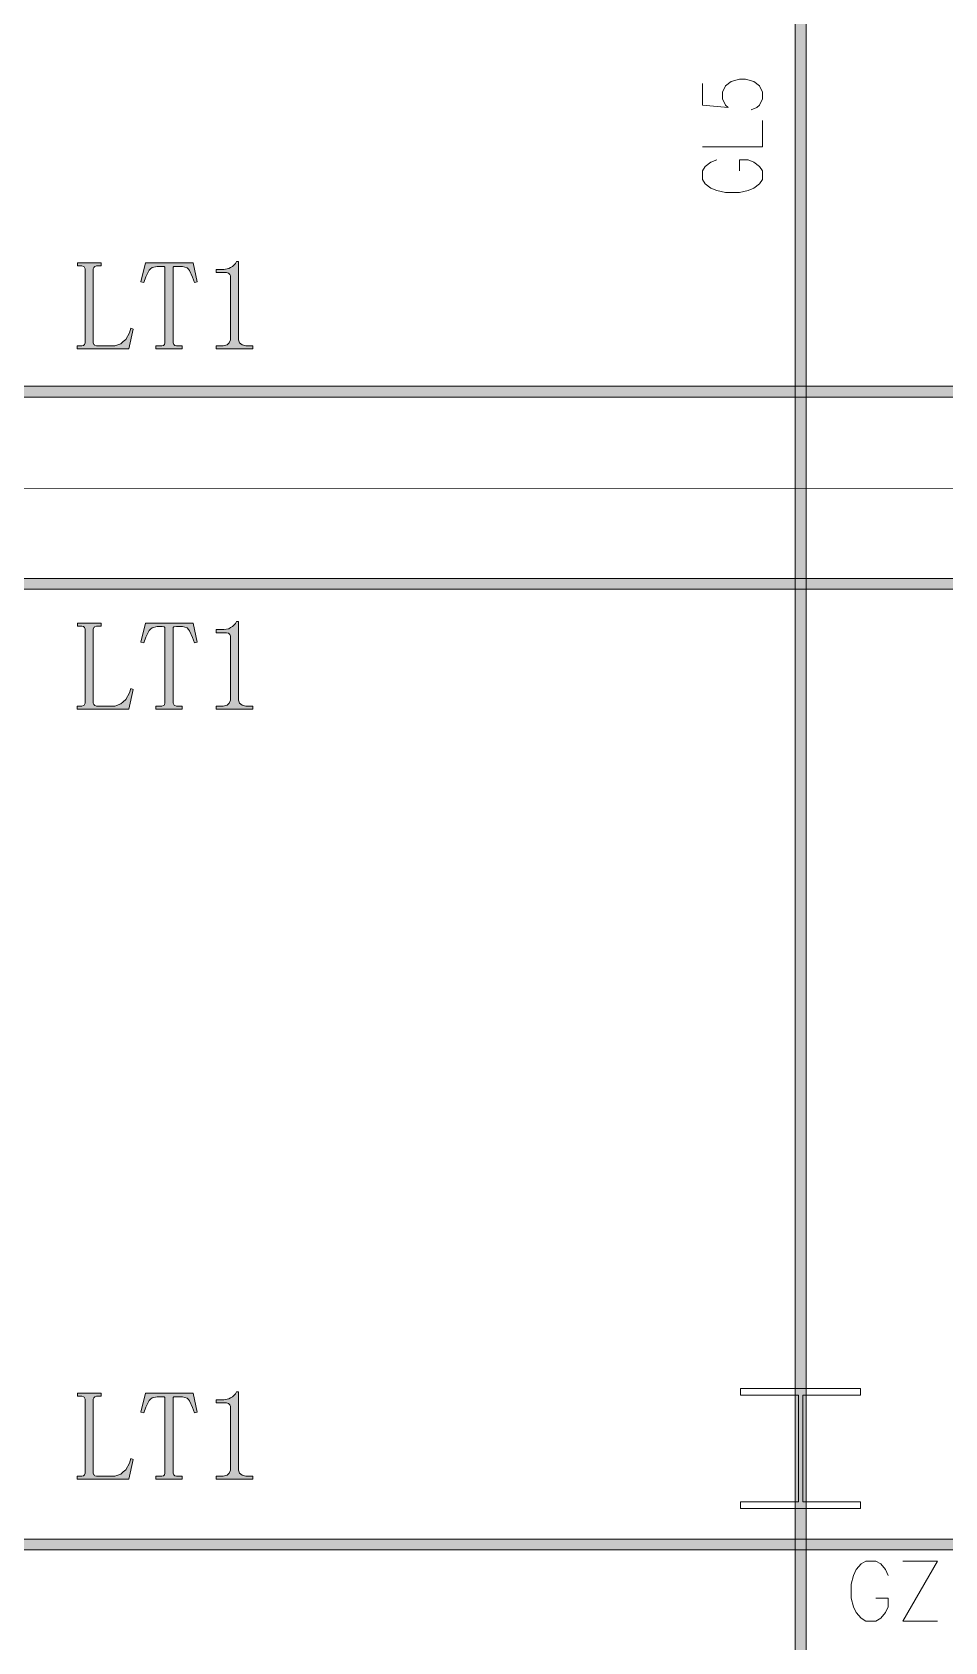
# Model space of a CAD drawing. Header units: millimetres. Extents: x 0 to 586, y 0 to 414.
# Drawn here: x 239.6 to 277.1, y 282.5 to 348.5 of the extents above; entities that cross this region are included whole.
import ezdxf

# ---------------------------------------------------------------- set-up
doc = ezdxf.new("R2010")
doc.units = ezdxf.units.MM

msp = doc.modelspace()

# ---------------------------------------------------------------- hatches: boundary and pattern name
h = msp.add_hatch(color=0)
h.dxf.hatch_style = 2
h.paths.add_polyline_path([(271.360194, 270.686389), (270.915694, 270.686389), (270.915694, 388.997472), (271.360194, 388.997472)])
h = msp.add_hatch(color=0)
h.dxf.hatch_style = 2
h.paths.add_polyline_path([(242.086694, 335.830333), (242.086694, 335.791528), (242.111389, 335.728028), (242.139611, 335.706861), (242.164306, 335.685694), (242.231333, 335.668056), (242.273667, 335.668056), (242.831056, 335.668056), (242.975694, 335.668056), (243.222639, 335.75625), (243.324944, 335.840917), (243.430778, 335.929111), (243.582472, 336.204278), (243.635389, 336.39125), (243.737694, 336.348917), (243.55425, 335.541056), (241.427, 335.541056), (241.427, 335.668056), (241.571639, 335.668056), (241.624556, 335.668056), (241.695111, 335.685694), (241.716278, 335.706861), (241.737444, 335.728028), (241.758611, 335.791528), (241.758611, 335.830333), (241.758611, 338.783083), (241.758611, 338.825417), (241.737444, 338.888917), (241.716278, 338.910083), (241.695111, 338.927722), (241.624556, 338.948889), (241.571639, 338.948889), (241.448167, 338.948889), (241.448167, 339.075889), (242.418306, 339.075889), (242.418306, 338.948889), (242.273667, 338.948889), (242.231333, 338.948889), (242.164306, 338.927722), (242.139611, 338.910083), (242.111389, 338.888917), (242.086694, 338.825417), (242.086694, 338.783083)])
h = msp.add_hatch(color=0)
h.dxf.hatch_style = 2
h.paths.add_polyline_path([(245.741472, 335.541056), (244.669028, 335.541056), (244.669028, 335.668056), (244.856, 335.668056), (244.905389, 335.668056), (244.979472, 335.685694), (245.000639, 335.706861), (245.018278, 335.728028), (245.039444, 335.791528), (245.039444, 335.830333), (245.039444, 338.723111), (245.039444, 338.807778), (245.028861, 338.8995), (245.018278, 338.910083), (245.007694, 338.920667), (244.926556, 338.93125), (244.856, 338.93125), (244.711361, 338.93125), (244.510278, 338.878333), (244.450306, 338.828944), (244.393861, 338.776028), (244.256278, 338.497333), (244.171611, 338.268028), (244.048139, 338.292722), (244.235111, 339.075889), (246.196556, 339.075889), (246.358833, 338.292722), (246.256528, 338.268028), (246.175389, 338.48675), (246.044861, 338.761917), (245.999, 338.818361), (245.953139, 338.874806), (245.762639, 338.93125), (245.618, 338.93125), (245.512167, 338.93125), (245.399278, 338.920667), (245.388694, 338.910083), (245.378111, 338.8995), (245.371056, 338.797194), (245.371056, 338.705472), (245.371056, 335.830333), (245.371056, 335.791528), (245.39575, 335.728028), (245.420444, 335.706861), (245.445139, 335.685694), (245.512167, 335.668056), (245.5545, 335.668056), (245.741472, 335.668056)])
h = msp.add_hatch(color=0)
h.dxf.hatch_style = 2
h.paths.add_polyline_path([(248.052167, 339.135861), (248.052167, 335.996139), (248.052167, 335.915), (248.105083, 335.791528), (248.158, 335.749194), (248.207389, 335.706861), (248.352028, 335.668056), (248.447278, 335.668056), (248.651889, 335.668056), (248.651889, 335.541056), (247.145528, 335.541056), (247.145528, 335.668056), (247.3325, 335.668056), (247.434806, 335.668056), (247.5865, 335.706861), (247.632361, 335.749194), (247.678222, 335.791528), (247.724083, 335.915), (247.724083, 335.996139), (247.724083, 338.493806), (247.724083, 338.536139), (247.699389, 338.603167), (247.671167, 338.627861), (247.646472, 338.652556), (247.568861, 338.680778), (247.519472, 338.680778), (247.145528, 338.680778), (247.145528, 338.80425), (247.3325, 338.80425), (247.455972, 338.80425), (247.657056, 338.846583), (247.734667, 338.888917), (247.812278, 338.927722), (247.928694, 339.051194), (247.971028, 339.135861)])
h = msp.add_hatch(color=0)
h.dxf.hatch_style = 2
h.paths.add_polyline_path([(300.714833, 334.01), (300.714833, 333.5655), (64.096194, 333.5655), (64.096194, 334.01)])
h = msp.add_hatch(color=0)
h.dxf.hatch_style = 2
h.paths.add_polyline_path([(300.714833, 326.121889), (300.714833, 325.677389), (64.096194, 325.677389), (64.096194, 326.121889)])
h = msp.add_hatch(color=0)
h.dxf.hatch_style = 2
h.paths.add_polyline_path([(242.086694, 321.045417), (242.086694, 321.003083), (242.111389, 320.943111), (242.139611, 320.921944), (242.164306, 320.900778), (242.231333, 320.879611), (242.273667, 320.879611), (242.831056, 320.879611), (242.975694, 320.879611), (243.222639, 320.967806), (243.324944, 321.056), (243.430778, 321.144194), (243.582472, 321.419361), (243.635389, 321.602806), (243.737694, 321.564), (243.55425, 320.752611), (241.427, 320.752611), (241.427, 320.879611), (241.571639, 320.879611), (241.624556, 320.879611), (241.695111, 320.900778), (241.716278, 320.921944), (241.737444, 320.943111), (241.758611, 321.003083), (241.758611, 321.045417), (241.758611, 323.998167), (241.758611, 324.0405), (241.737444, 324.100472), (241.716278, 324.121639), (241.695111, 324.142806), (241.624556, 324.163972), (241.571639, 324.163972), (241.448167, 324.163972), (241.448167, 324.287444), (242.418306, 324.287444), (242.418306, 324.163972), (242.273667, 324.163972), (242.231333, 324.163972), (242.164306, 324.142806), (242.139611, 324.121639), (242.111389, 324.100472), (242.086694, 324.0405), (242.086694, 323.998167)])
h = msp.add_hatch(color=0)
h.dxf.hatch_style = 2
h.paths.add_polyline_path([(245.741472, 320.752611), (244.669028, 320.752611), (244.669028, 320.879611), (244.856, 320.879611), (244.905389, 320.879611), (244.979472, 320.900778), (245.000639, 320.921944), (245.018278, 320.943111), (245.039444, 321.003083), (245.039444, 321.045417), (245.039444, 323.938194), (245.039444, 324.019333), (245.028861, 324.114583), (245.018278, 324.125167), (245.007694, 324.132222), (244.926556, 324.142806), (244.856, 324.142806), (244.711361, 324.142806), (244.510278, 324.093417), (244.450306, 324.0405), (244.393861, 323.987583), (244.256278, 323.708889), (244.171611, 323.483111), (244.048139, 323.504278), (244.235111, 324.287444), (246.196556, 324.287444), (246.358833, 323.504278), (246.256528, 323.483111), (246.175389, 323.698306), (246.044861, 323.973472), (245.999, 324.029917), (245.953139, 324.086361), (245.762639, 324.142806), (245.618, 324.142806), (245.512167, 324.142806), (245.399278, 324.132222), (245.388694, 324.125167), (245.378111, 324.114583), (245.371056, 324.00875), (245.371056, 323.917028), (245.371056, 321.045417), (245.371056, 321.003083), (245.39575, 320.943111), (245.420444, 320.921944), (245.445139, 320.900778), (245.512167, 320.879611), (245.5545, 320.879611), (245.741472, 320.879611)])
h = msp.add_hatch(color=0)
h.dxf.hatch_style = 2
h.paths.add_polyline_path([(248.052167, 324.347417), (248.052167, 321.211222), (248.052167, 321.126556), (248.105083, 321.003083), (248.158, 320.96075), (248.207389, 320.921944), (248.352028, 320.879611), (248.447278, 320.879611), (248.651889, 320.879611), (248.651889, 320.752611), (247.145528, 320.752611), (247.145528, 320.879611), (247.3325, 320.879611), (247.434806, 320.879611), (247.5865, 320.921944), (247.632361, 320.96075), (247.678222, 321.003083), (247.724083, 321.126556), (247.724083, 321.211222), (247.724083, 323.708889), (247.724083, 323.747694), (247.699389, 323.814722), (247.671167, 323.842944), (247.646472, 323.867639), (247.568861, 323.892333), (247.519472, 323.892333), (247.145528, 323.892333), (247.145528, 324.019333), (247.3325, 324.019333), (247.455972, 324.019333), (247.657056, 324.058139), (247.734667, 324.100472), (247.812278, 324.142806), (247.928694, 324.266278), (247.971028, 324.347417)])
h = msp.add_hatch(color=0)
h.dxf.hatch_style = 2
h.paths.add_polyline_path([(248.052167, 292.731472), (248.052167, 289.595278), (248.052167, 289.510611), (248.105083, 289.387139), (248.158, 289.348333), (248.207389, 289.306), (248.352028, 289.263667), (248.447278, 289.263667), (248.651889, 289.263667), (248.651889, 289.140194), (247.145528, 289.140194), (247.145528, 289.263667), (247.3325, 289.263667), (247.434806, 289.263667), (247.5865, 289.306), (247.632361, 289.348333), (247.678222, 289.387139), (247.724083, 289.510611), (247.724083, 289.595278), (247.724083, 292.092944), (247.724083, 292.13175), (247.699389, 292.198778), (247.671167, 292.227), (247.646472, 292.251694), (247.568861, 292.276389), (247.519472, 292.276389), (247.145528, 292.276389), (247.145528, 292.403389), (247.3325, 292.403389), (247.455972, 292.403389), (247.657056, 292.445722), (247.734667, 292.484528), (247.812278, 292.526861), (247.928694, 292.650333), (247.971028, 292.731472)])
h = msp.add_hatch(color=0)
h.dxf.hatch_style = 2
h.paths.add_polyline_path([(242.086694, 289.429472), (242.086694, 289.387139), (242.111389, 289.327167), (242.139611, 289.306), (242.164306, 289.284833), (242.231333, 289.263667), (242.273667, 289.263667), (242.831056, 289.263667), (242.975694, 289.263667), (243.222639, 289.351861), (243.324944, 289.440056), (243.430778, 289.52825), (243.582472, 289.803417), (243.635389, 289.990389), (243.737694, 289.948056), (243.55425, 289.140194), (241.427, 289.140194), (241.427, 289.263667), (241.571639, 289.263667), (241.624556, 289.263667), (241.695111, 289.284833), (241.716278, 289.306), (241.737444, 289.327167), (241.758611, 289.387139), (241.758611, 289.429472), (241.758611, 292.382222), (241.758611, 292.424556), (241.737444, 292.484528), (241.716278, 292.505694), (241.695111, 292.526861), (241.624556, 292.548028), (241.571639, 292.548028), (241.448167, 292.548028), (241.448167, 292.6715), (242.418306, 292.6715), (242.418306, 292.548028), (242.273667, 292.548028), (242.231333, 292.548028), (242.164306, 292.526861), (242.139611, 292.505694), (242.111389, 292.484528), (242.086694, 292.424556), (242.086694, 292.382222)])
h = msp.add_hatch(color=0)
h.dxf.hatch_style = 2
h.paths.add_polyline_path([(245.741472, 289.140194), (244.669028, 289.140194), (244.669028, 289.263667), (244.856, 289.263667), (244.905389, 289.263667), (244.979472, 289.284833), (245.000639, 289.306), (245.018278, 289.327167), (245.039444, 289.387139), (245.039444, 289.429472), (245.039444, 292.32225), (245.039444, 292.403389), (245.028861, 292.498639), (245.018278, 292.509222), (245.007694, 292.519806), (244.926556, 292.530389), (244.856, 292.530389), (244.711361, 292.530389), (244.510278, 292.477472), (244.450306, 292.424556), (244.393861, 292.375167), (244.256278, 292.092944), (244.171611, 291.867167), (244.048139, 291.888333), (244.235111, 292.6715), (246.196556, 292.6715), (246.358833, 291.888333), (246.256528, 291.867167), (246.175389, 292.085889), (246.044861, 292.357528), (245.999, 292.413972), (245.953139, 292.470417), (245.762639, 292.530389), (245.618, 292.530389), (245.512167, 292.530389), (245.399278, 292.519806), (245.388694, 292.509222), (245.378111, 292.498639), (245.371056, 292.396333), (245.371056, 292.301083), (245.371056, 289.429472), (245.371056, 289.387139), (245.39575, 289.327167), (245.420444, 289.306), (245.445139, 289.284833), (245.512167, 289.263667), (245.5545, 289.263667), (245.741472, 289.263667)])
h = msp.add_hatch(color=0)
h.dxf.hatch_style = 2
h.paths.add_polyline_path([(300.714833, 286.684861), (300.714833, 286.240361), (64.096194, 286.240361), (64.096194, 286.684861)])

# ---------------------------------------------------------------- linework, layer by layer
at = {"color": 0, "lineweight": 0}
for points in [[(271.360194, 270.686389), (270.915694, 270.686389), (270.915694, 388.997472), (271.360194, 388.997472)], [(242.086694, 335.830333), (242.086694, 335.791528), (242.111389, 335.728028), (242.139611, 335.706861), (242.164306, 335.685694), (242.231333, 335.668056), (242.273667, 335.668056), (242.831056, 335.668056), (242.975694, 335.668056), (243.222639, 335.75625), (243.324944, 335.840917), (243.430778, 335.929111), (243.582472, 336.204278), (243.635389, 336.39125), (243.737694, 336.348917), (243.55425, 335.541056), (241.427, 335.541056), (241.427, 335.668056), (241.571639, 335.668056), (241.624556, 335.668056), (241.695111, 335.685694), (241.716278, 335.706861), (241.737444, 335.728028), (241.758611, 335.791528), (241.758611, 335.830333), (241.758611, 338.783083), (241.758611, 338.825417), (241.737444, 338.888917), (241.716278, 338.910083), (241.695111, 338.927722), (241.624556, 338.948889), (241.571639, 338.948889), (241.448167, 338.948889), (241.448167, 339.075889), (242.418306, 339.075889), (242.418306, 338.948889), (242.273667, 338.948889), (242.231333, 338.948889), (242.164306, 338.927722), (242.139611, 338.910083), (242.111389, 338.888917), (242.086694, 338.825417), (242.086694, 338.783083)], [(245.741472, 335.541056), (244.669028, 335.541056), (244.669028, 335.668056), (244.856, 335.668056), (244.905389, 335.668056), (244.979472, 335.685694), (245.000639, 335.706861), (245.018278, 335.728028), (245.039444, 335.791528), (245.039444, 335.830333), (245.039444, 338.723111), (245.039444, 338.807778), (245.028861, 338.8995), (245.018278, 338.910083), (245.007694, 338.920667), (244.926556, 338.93125), (244.856, 338.93125), (244.711361, 338.93125), (244.510278, 338.878333), (244.450306, 338.828944), (244.393861, 338.776028), (244.256278, 338.497333), (244.171611, 338.268028), (244.048139, 338.292722), (244.235111, 339.075889), (246.196556, 339.075889), (246.358833, 338.292722), (246.256528, 338.268028), (246.175389, 338.48675), (246.044861, 338.761917), (245.999, 338.818361), (245.953139, 338.874806), (245.762639, 338.93125), (245.618, 338.93125), (245.512167, 338.93125), (245.399278, 338.920667), (245.388694, 338.910083), (245.378111, 338.8995), (245.371056, 338.797194), (245.371056, 338.705472), (245.371056, 335.830333), (245.371056, 335.791528), (245.39575, 335.728028), (245.420444, 335.706861), (245.445139, 335.685694), (245.512167, 335.668056), (245.5545, 335.668056), (245.741472, 335.668056)], [(248.052167, 339.135861), (248.052167, 335.996139), (248.052167, 335.915), (248.105083, 335.791528), (248.158, 335.749194), (248.207389, 335.706861), (248.352028, 335.668056), (248.447278, 335.668056), (248.651889, 335.668056), (248.651889, 335.541056), (247.145528, 335.541056), (247.145528, 335.668056), (247.3325, 335.668056), (247.434806, 335.668056), (247.5865, 335.706861), (247.632361, 335.749194), (247.678222, 335.791528), (247.724083, 335.915), (247.724083, 335.996139), (247.724083, 338.493806), (247.724083, 338.536139), (247.699389, 338.603167), (247.671167, 338.627861), (247.646472, 338.652556), (247.568861, 338.680778), (247.519472, 338.680778), (247.145528, 338.680778), (247.145528, 338.80425), (247.3325, 338.80425), (247.455972, 338.80425), (247.657056, 338.846583), (247.734667, 338.888917), (247.812278, 338.927722), (247.928694, 339.051194), (247.971028, 339.135861)], [(300.714833, 334.01), (300.714833, 333.5655), (64.096194, 333.5655), (64.096194, 334.01)], [(300.714833, 326.121889), (300.714833, 325.677389), (64.096194, 325.677389), (64.096194, 326.121889)], [(242.086694, 321.045417), (242.086694, 321.003083), (242.111389, 320.943111), (242.139611, 320.921944), (242.164306, 320.900778), (242.231333, 320.879611), (242.273667, 320.879611), (242.831056, 320.879611), (242.975694, 320.879611), (243.222639, 320.967806), (243.324944, 321.056), (243.430778, 321.144194), (243.582472, 321.419361), (243.635389, 321.602806), (243.737694, 321.564), (243.55425, 320.752611), (241.427, 320.752611), (241.427, 320.879611), (241.571639, 320.879611), (241.624556, 320.879611), (241.695111, 320.900778), (241.716278, 320.921944), (241.737444, 320.943111), (241.758611, 321.003083), (241.758611, 321.045417), (241.758611, 323.998167), (241.758611, 324.0405), (241.737444, 324.100472), (241.716278, 324.121639), (241.695111, 324.142806), (241.624556, 324.163972), (241.571639, 324.163972), (241.448167, 324.163972), (241.448167, 324.287444), (242.418306, 324.287444), (242.418306, 324.163972), (242.273667, 324.163972), (242.231333, 324.163972), (242.164306, 324.142806), (242.139611, 324.121639), (242.111389, 324.100472), (242.086694, 324.0405), (242.086694, 323.998167)], [(245.741472, 320.752611), (244.669028, 320.752611), (244.669028, 320.879611), (244.856, 320.879611), (244.905389, 320.879611), (244.979472, 320.900778), (245.000639, 320.921944), (245.018278, 320.943111), (245.039444, 321.003083), (245.039444, 321.045417), (245.039444, 323.938194), (245.039444, 324.019333), (245.028861, 324.114583), (245.018278, 324.125167), (245.007694, 324.132222), (244.926556, 324.142806), (244.856, 324.142806), (244.711361, 324.142806), (244.510278, 324.093417), (244.450306, 324.0405), (244.393861, 323.987583), (244.256278, 323.708889), (244.171611, 323.483111), (244.048139, 323.504278), (244.235111, 324.287444), (246.196556, 324.287444), (246.358833, 323.504278), (246.256528, 323.483111), (246.175389, 323.698306), (246.044861, 323.973472), (245.999, 324.029917), (245.953139, 324.086361), (245.762639, 324.142806), (245.618, 324.142806), (245.512167, 324.142806), (245.399278, 324.132222), (245.388694, 324.125167), (245.378111, 324.114583), (245.371056, 324.00875), (245.371056, 323.917028), (245.371056, 321.045417), (245.371056, 321.003083), (245.39575, 320.943111), (245.420444, 320.921944), (245.445139, 320.900778), (245.512167, 320.879611), (245.5545, 320.879611), (245.741472, 320.879611)], [(248.052167, 324.347417), (248.052167, 321.211222), (248.052167, 321.126556), (248.105083, 321.003083), (248.158, 320.96075), (248.207389, 320.921944), (248.352028, 320.879611), (248.447278, 320.879611), (248.651889, 320.879611), (248.651889, 320.752611), (247.145528, 320.752611), (247.145528, 320.879611), (247.3325, 320.879611), (247.434806, 320.879611), (247.5865, 320.921944), (247.632361, 320.96075), (247.678222, 321.003083), (247.724083, 321.126556), (247.724083, 321.211222), (247.724083, 323.708889), (247.724083, 323.747694), (247.699389, 323.814722), (247.671167, 323.842944), (247.646472, 323.867639), (247.568861, 323.892333), (247.519472, 323.892333), (247.145528, 323.892333), (247.145528, 324.019333), (247.3325, 324.019333), (247.455972, 324.019333), (247.657056, 324.058139), (247.734667, 324.100472), (247.812278, 324.142806), (247.928694, 324.266278), (247.971028, 324.347417)], [(248.052167, 292.731472), (248.052167, 289.595278), (248.052167, 289.510611), (248.105083, 289.387139), (248.158, 289.348333), (248.207389, 289.306), (248.352028, 289.263667), (248.447278, 289.263667), (248.651889, 289.263667), (248.651889, 289.140194), (247.145528, 289.140194), (247.145528, 289.263667), (247.3325, 289.263667), (247.434806, 289.263667), (247.5865, 289.306), (247.632361, 289.348333), (247.678222, 289.387139), (247.724083, 289.510611), (247.724083, 289.595278), (247.724083, 292.092944), (247.724083, 292.13175), (247.699389, 292.198778), (247.671167, 292.227), (247.646472, 292.251694), (247.568861, 292.276389), (247.519472, 292.276389), (247.145528, 292.276389), (247.145528, 292.403389), (247.3325, 292.403389), (247.455972, 292.403389), (247.657056, 292.445722), (247.734667, 292.484528), (247.812278, 292.526861), (247.928694, 292.650333), (247.971028, 292.731472)], [(242.086694, 289.429472), (242.086694, 289.387139), (242.111389, 289.327167), (242.139611, 289.306), (242.164306, 289.284833), (242.231333, 289.263667), (242.273667, 289.263667), (242.831056, 289.263667), (242.975694, 289.263667), (243.222639, 289.351861), (243.324944, 289.440056), (243.430778, 289.52825), (243.582472, 289.803417), (243.635389, 289.990389), (243.737694, 289.948056), (243.55425, 289.140194), (241.427, 289.140194), (241.427, 289.263667), (241.571639, 289.263667), (241.624556, 289.263667), (241.695111, 289.284833), (241.716278, 289.306), (241.737444, 289.327167), (241.758611, 289.387139), (241.758611, 289.429472), (241.758611, 292.382222), (241.758611, 292.424556), (241.737444, 292.484528), (241.716278, 292.505694), (241.695111, 292.526861), (241.624556, 292.548028), (241.571639, 292.548028), (241.448167, 292.548028), (241.448167, 292.6715), (242.418306, 292.6715), (242.418306, 292.548028), (242.273667, 292.548028), (242.231333, 292.548028), (242.164306, 292.526861), (242.139611, 292.505694), (242.111389, 292.484528), (242.086694, 292.424556), (242.086694, 292.382222)], [(245.741472, 289.140194), (244.669028, 289.140194), (244.669028, 289.263667), (244.856, 289.263667), (244.905389, 289.263667), (244.979472, 289.284833), (245.000639, 289.306), (245.018278, 289.327167), (245.039444, 289.387139), (245.039444, 289.429472), (245.039444, 292.32225), (245.039444, 292.403389), (245.028861, 292.498639), (245.018278, 292.509222), (245.007694, 292.519806), (244.926556, 292.530389), (244.856, 292.530389), (244.711361, 292.530389), (244.510278, 292.477472), (244.450306, 292.424556), (244.393861, 292.375167), (244.256278, 292.092944), (244.171611, 291.867167), (244.048139, 291.888333), (244.235111, 292.6715), (246.196556, 292.6715), (246.358833, 291.888333), (246.256528, 291.867167), (246.175389, 292.085889), (246.044861, 292.357528), (245.999, 292.413972), (245.953139, 292.470417), (245.762639, 292.530389), (245.618, 292.530389), (245.512167, 292.530389), (245.399278, 292.519806), (245.388694, 292.509222), (245.378111, 292.498639), (245.371056, 292.396333), (245.371056, 292.301083), (245.371056, 289.429472), (245.371056, 289.387139), (245.39575, 289.327167), (245.420444, 289.306), (245.445139, 289.284833), (245.512167, 289.263667), (245.5545, 289.263667), (245.741472, 289.263667)], [(300.714833, 286.684861), (300.714833, 286.240361), (64.096194, 286.240361), (64.096194, 286.684861)]]:
    msp.add_lwpolyline(points, close=True, dxfattribs=at)
for points in [[(267.105694, 346.438361), (267.105694, 345.542306), (268.164028, 345.450583), (268.047611, 345.542306), (267.927667, 345.810417), (267.927667, 346.078528), (268.047611, 346.346639), (268.280444, 346.526556), (268.633222, 346.61475), (268.869583, 346.61475), (269.218833, 346.526556), (269.455194, 346.346639), (269.571611, 346.078528), (269.571611, 345.810417), (269.455194, 345.542306), (269.338778, 345.450583), (269.102417, 345.362389)], [(267.105694, 343.838389), (269.571611, 343.838389), (269.571611, 344.914361)], [(267.694833, 343.302167), (267.458472, 343.213972), (267.225639, 343.034056), (267.105694, 342.854139), (267.105694, 342.494306), (267.225639, 342.317917), (267.458472, 342.138), (267.694833, 342.046278), (268.047611, 341.958083), (268.633222, 341.958083), (268.986, 342.046278), (269.218833, 342.138), (269.455194, 342.317917), (269.571611, 342.494306), (269.571611, 342.854139), (269.455194, 343.034056), (269.218833, 343.213972), (268.986, 343.302167), (268.633222, 343.302167), (268.633222, 342.854139)], [(300.714833, 329.794306), (63.810444, 329.843694)], [(268.672028, 292.872583), (268.672028, 292.593889)], [(273.600333, 292.872583), (268.672028, 292.872583)], [(273.600333, 292.593889), (273.600333, 292.872583)], [(268.672028, 292.593889), (271.04975, 292.593889)], [(271.04975, 292.593889), (271.04975, 288.215917)], [(271.226139, 292.593889), (273.600333, 292.593889)], [(271.226139, 288.215917), (271.226139, 292.593889)], [(268.672028, 288.215917), (268.672028, 287.94075)], [(268.672028, 288.215917), (271.04975, 288.215917)], [(271.226139, 288.215917), (273.600333, 288.215917)], [(273.600333, 287.94075), (273.600333, 288.215917)], [(268.672028, 287.94075), (273.600333, 287.94075)], [(274.729222, 285.192611), (274.630444, 285.428972), (274.425833, 285.661806), (274.22475, 285.78175), (273.819056, 285.78175), (273.617972, 285.661806), (273.413361, 285.428972), (273.311056, 285.192611), (273.212278, 284.839833), (273.212278, 284.254222), (273.311056, 283.901444), (273.413361, 283.668611), (273.617972, 283.43225), (273.819056, 283.315833), (274.22475, 283.315833), (274.425833, 283.43225), (274.630444, 283.668611), (274.729222, 283.901444), (274.729222, 284.254222), (274.22475, 284.254222)], [(275.339528, 285.78175), (276.754167, 285.78175), (275.339528, 283.315833), (276.754167, 283.315833)]]:
    msp.add_lwpolyline(points, dxfattribs=at)

doc.saveas('drawing.dxf')
